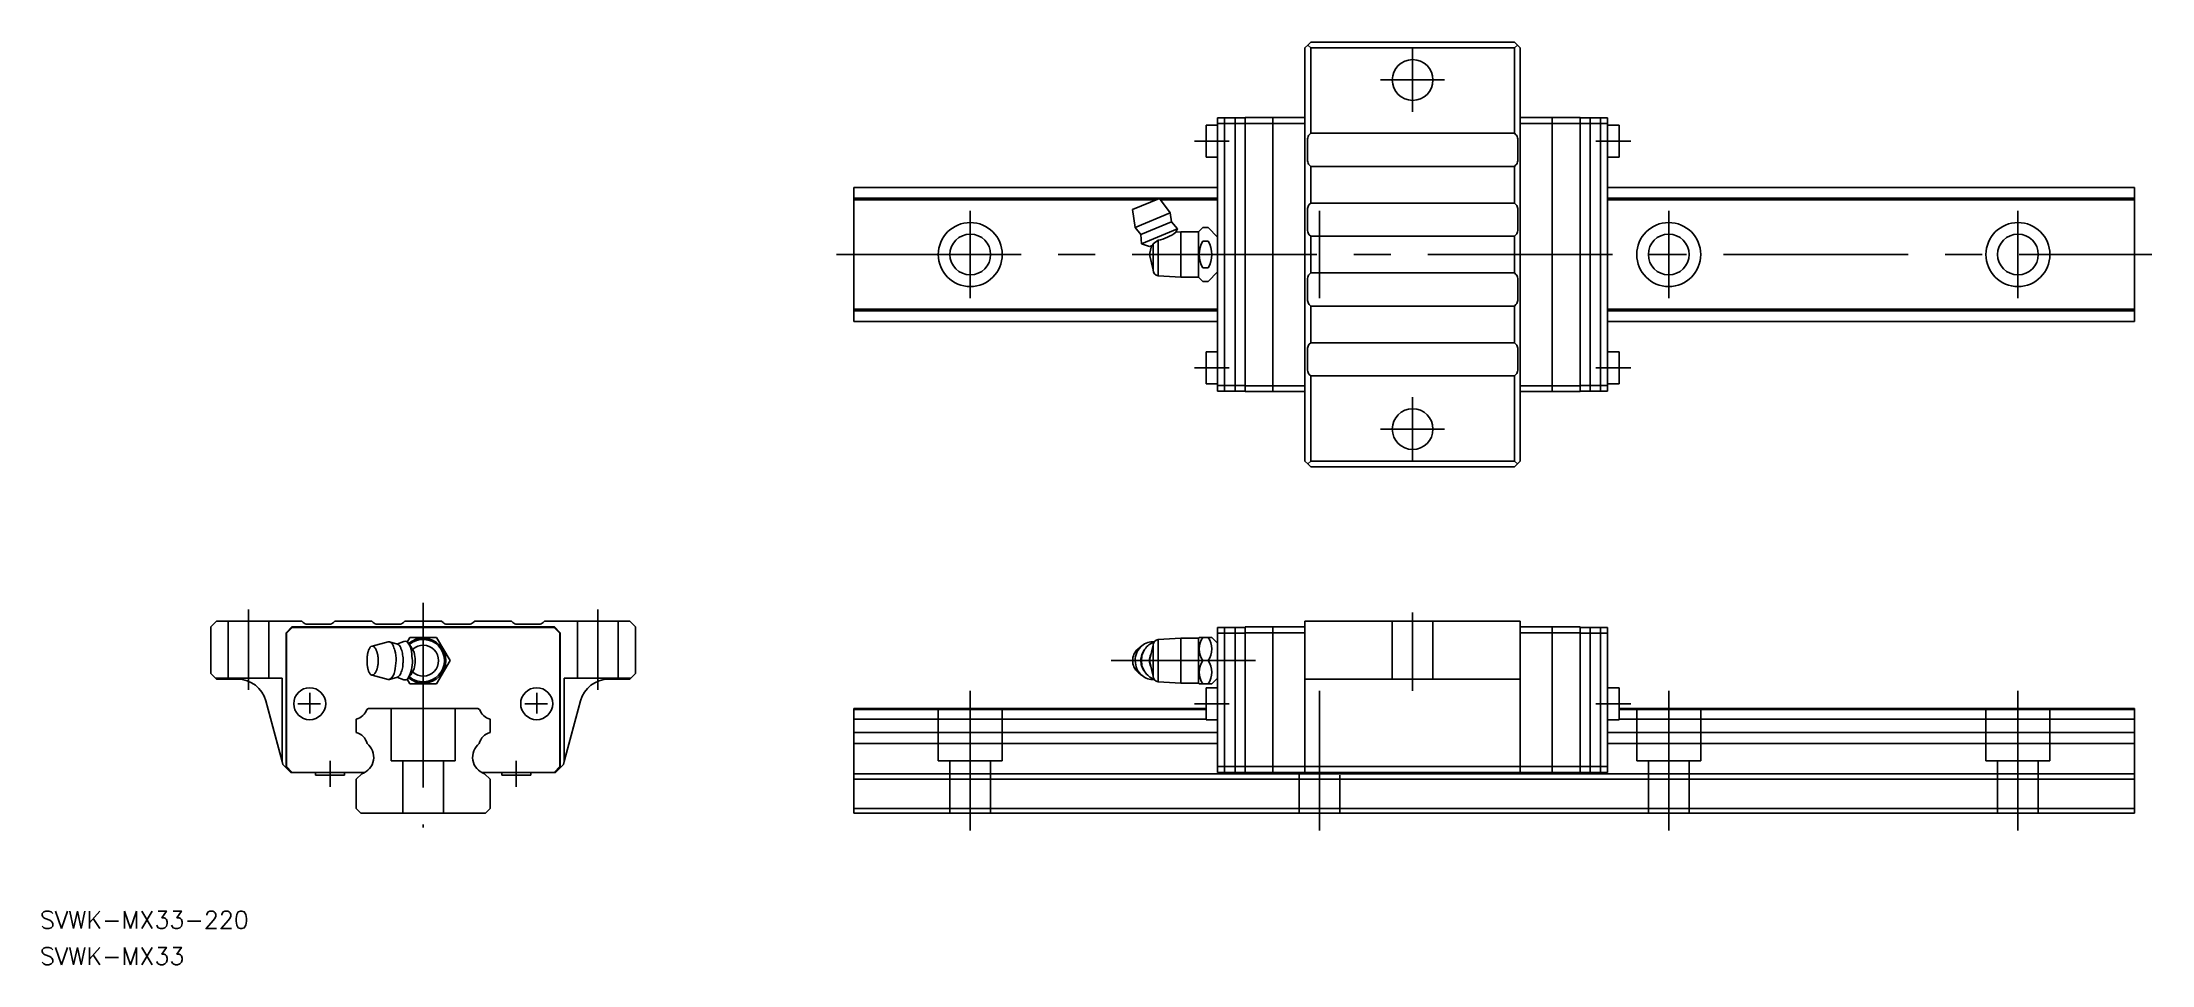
# Model space of a CAD drawing. Extents: x -65 to 297, y -26 to 132.
import ezdxf

# ---------------------------------------------------------------- set-up
doc = ezdxf.new("R2010")
doc.units = 0
doc.linetypes.add('CENTER', pattern=[50.8, 31.75, -6.35, 6.35, -6.35])
doc.linetypes.add('DASHED', pattern=[19.05, 12.7, -6.35])
doc.layers.get('0').update_dxf_attribs({"linetype": 'CONTINUOUS'})
doc.layers.add('CENTER', color=1, linetype='CENTER')
doc.styles.get("Standard").update_dxf_attribs({"font": 'txt.shx', "height": 3, "bigfont": 'bigfont.shx'})

msp = doc.modelspace()

# ---------------------------------------------------------------- linework, layer by layer
at = {"color": 7, "linetype": 'CONTINUOUS'}
for p, q in [((152, 132), (151.5, 131.5)), ((151.5, 60.5), (151.5, 131.5)), ((152.5, 132.5), (152, 132)), ((152.5, 131.5), (152, 132)), ((152.5, 132.5), (187.5, 132.5)), ((152.5, 131.5), (187.5, 131.5)), ((152.5, 116.85), (152.5, 131.5)), ((188, 132), (187.5, 132.5)), ((188, 132), (187.5, 131.5)), ((187.5, 131.5), (187.5, 116.85)), ((188.5, 131.5), (188, 132)), ((188.5, 131.5), (188.5, 60.5)), ((151.5, 119), (151.5, 120)), ((188.5, 119), (188.5, 120)), ((136.5, 118.250001), (134.5, 118.250001)), ((134.5, 112.750001), (134.5, 118.250001)), ((136.1, 118.250001), (134.9, 118.250001)), ((136.5, 72.5), (136.5, 119.5)), ((136.5, 119.5), (141.2, 119.5)), ((136.5, 118.5), (141.2, 118.5)), ((137.7, 72.5), (137.7, 119.5)), ((139.5, 72.5), (139.5, 119.5)), ((141.2, 119.55), (151.5, 119.55)), ((141.2, 118.55), (141.2, 119.55)), ((141.2, 118.55), (151.5, 118.55)), ((141.2, 73.45), (141.2, 118.55)), ((146, 72.45), (146, 119.55)), ((151.5, 118.55), (151.5, 119.6)), ((151.5, 73), (151.5, 119)), ((151.5, 96), (151.5, 118.55)), ((151.5, 96), (151.5, 118.55)), ((152.5, 116.85), (152.242893, 116.592893)), ((187.5, 116.85), (152.5, 116.85)), ((187.757107, 116.592893), (187.5, 116.85)), ((188.5, 119.6), (188.5, 118.55)), ((198.8, 119.55), (188.5, 119.55)), ((188.5, 73), (188.5, 119)), ((188.5, 96), (188.5, 118.55)), ((188.5, 118.55), (188.5, 96)), ((198.8, 118.55), (188.5, 118.55)), ((194, 72.45), (194, 119.55)), ((198.8, 118.55), (198.8, 119.55)), ((203.5, 119.5), (198.8, 119.5)), ((198.8, 73.45), (198.8, 118.55)), ((203.5, 118.5), (198.8, 118.5)), ((200.5, 72.5), (200.5, 119.5)), ((202.3, 72.5), (202.3, 119.5)), ((203.5, 72.5), (203.5, 119.5)), ((205.5, 118.250001), (203.5, 118.250001)), ((205.5, 118.250001), (205.5, 112.750001)), ((134.5, 112.750001), (136.5, 112.750001)), ((134.9, 112.750001), (136.1, 112.750001)), ((151.95, 115.885786), (151.95, 112.114214)), ((188.05, 112.114214), (188.05, 115.885786)), ((203.5, 112.750001), (205.5, 112.750001)), ((152.242893, 111.407107), (152.5, 111.15)), ((152.5, 104.85), (152.5, 111.15)), ((152.5, 111.15), (187.5, 111.15)), ((187.5, 111.15), (187.757107, 111.407107)), ((187.5, 111.15), (187.5, 104.85)), ((136.5, 107.499998), (74, 107.499998)), ((74, 107.499998), (74, 105.70175)), ((136.5, 105.70175), (74, 105.70175)), ((74, 105.4), (74, 105.70175)), ((74, 86.6), (74, 105.4)), ((125.930225, 105.4), (74, 105.4)), ((126.512475, 105.641176), (121.893077, 103.727759)), ((128.362673, 103.160377), (126.512475, 105.641176)), ((128.730225, 105.4), (126.692346, 105.4)), ((136.5, 105.4), (126.692346, 105.4)), ((294, 107.499998), (203.5, 107.499998)), ((294, 105.70175), (203.5, 105.70175)), ((294, 105.4), (203.5, 105.4)), ((294, 105.70175), (294, 107.499998)), ((294, 105.70175), (294, 105.4)), ((294, 105.4), (294, 86.6)), ((121.893077, 103.727759), (122.338979, 100.665281)), ((128.362673, 103.160377), (122.338979, 100.665281)), ((128.54405, 101.611917), (123.305653, 99.442102)), ((128.54405, 101.611917), (128.362673, 103.160377)), ((129.584634, 100.419353), (128.54405, 101.611917)), ((151.95, 103.885786), (151.95, 100.114214)), ((152.5, 104.85), (152.242893, 104.592893)), ((187.5, 104.85), (152.5, 104.85)), ((187.757107, 104.592893), (187.5, 104.85)), ((188.05, 100.114214), (188.05, 103.885786)), ((122.338979, 100.665281), (123.305653, 99.442102)), ((123.305653, 99.442102), (123.413119, 97.863028)), ((129.584634, 100.419353), (123.413119, 97.863028)), ((125.4, 97.813088), (126.281993, 98.450753)), ((126.281993, 98.450753), (126.281993, 92.356987)), ((129.306564, 99.822099), (129.306062, 99.822069)), ((129.306343, 99.821624), (129.306564, 99.822099)), ((129.306564, 99.822099), (129.584634, 100.419353)), ((130.2, 99.875), (129.306564, 99.822099)), ((133.2, 99.875), (130.2, 99.875)), ((130.2, 99.875), (130.2, 92.125)), ((133.943802, 100.618802), (133.2, 99.875)), ((133.2, 99.875), (133.2, 92.125)), ((133.943802, 100.618802), (134.881198, 100.618802)), ((133.943802, 98.309401), (134.881198, 98.309401)), ((136.5, 99), (134.881198, 100.618802)), ((152.242893, 99.407107), (152.5, 99.15)), ((152.5, 99.15), (187.5, 99.15)), ((152.5, 99.15), (152.5, 92.85)), ((187.5, 99.15), (187.757107, 99.407107)), ((187.5, 92.85), (187.5, 99.15)), ((123.413119, 97.863028), (124.802831, 97.356273)), ((125.138568, 97.49534), (124.8, 96)), ((124.8, 96), (125.4, 93.35)), ((124.802831, 97.356273), (125.278367, 97.553247)), ((125.278367, 97.553247), (125.4, 97.813088)), ((125.4, 97.813088), (125.4, 93.35)), ((151.5, 73.45), (151.5, 96)), ((151.5, 96), (151.5, 73.45)), ((152.5, 97.65), (152.5, 94.35)), ((187.5, 94.35), (187.5, 97.65)), ((188.5, 96), (188.5, 73.45)), ((188.5, 96), (188.5, 73.45)), ((126.281993, 92.356987), (130.2, 92.125)), ((130.2, 92.125), (133.2, 92.125)), ((133.2, 92.125), (133.943802, 91.381198)), ((133.943802, 93.690599), (134.881198, 93.690599)), ((133.943802, 91.381198), (134.881198, 91.381198)), ((134.881198, 91.381198), (136.5, 93)), ((151.95, 88.114214), (151.95, 91.885786)), ((152.242893, 92.592893), (152.5, 92.85)), ((152.5, 92.85), (187.5, 92.85)), ((187.5, 92.85), (187.757107, 92.592893)), ((188.05, 91.885786), (188.05, 88.114214)), ((152.5, 87.15), (152.242893, 87.407107)), ((187.5, 87.15), (152.5, 87.15)), ((152.5, 87.15), (152.5, 80.85)), ((187.757107, 87.407107), (187.5, 87.15)), ((187.5, 80.85), (187.5, 87.15)), ((74, 86.6), (136.5, 86.6)), ((74, 86.6), (74, 86.29825)), ((74, 86.29825), (136.5, 86.29825)), ((74, 84.500002), (74, 86.29825)), ((74, 84.500002), (136.5, 84.500002)), ((203.5, 86.6), (294, 86.6)), ((203.5, 86.29825), (294, 86.29825)), ((203.5, 84.500002), (294, 84.500002)), ((294, 86.6), (294, 86.29825)), ((294, 84.500002), (294, 86.29825)), ((151.95, 76.114214), (151.95, 79.885786)), ((152.242893, 80.592893), (152.5, 80.85)), ((152.5, 80.85), (187.5, 80.85)), ((187.5, 80.85), (187.757107, 80.592893)), ((188.05, 79.885786), (188.05, 76.114214)), ((136.5, 79.249999), (134.5, 79.249999)), ((134.5, 79.249999), (134.5, 73.749999)), ((205.5, 79.249999), (203.5, 79.249999)), ((205.5, 79.249999), (205.5, 73.749999)), ((134.5, 73.749999), (136.5, 73.749999)), ((136.5, 73.5), (141.2, 73.5)), ((136.5, 72.5), (141.2, 72.5)), ((141.2, 73.45), (151.5, 73.45)), ((141.2, 73.45), (141.2, 72.45)), ((151.5, 72.4), (151.5, 73.45)), ((151.5, 73), (151.5, 72)), ((152.5, 75.15), (152.242893, 75.407107)), ((187.5, 75.15), (152.5, 75.15)), ((152.5, 75.15), (152.5, 60.5)), ((187.757107, 75.407107), (187.5, 75.15)), ((187.5, 60.5), (187.5, 75.15)), ((198.8, 73.45), (188.5, 73.45)), ((188.5, 73.45), (188.5, 72.4)), ((188.5, 73), (188.5, 72)), ((203.5, 73.5), (198.8, 73.5)), ((198.8, 73.45), (198.8, 72.45)), ((203.5, 72.5), (198.8, 72.5)), ((203.5, 73.749999), (205.5, 73.749999)), ((141.2, 72.45), (151.5, 72.45)), ((198.8, 72.45), (188.5, 72.45)), ((151.5, 60.5), (152, 60)), ((152.5, 60.5), (152, 60)), ((152, 60), (152.5, 59.5)), ((152.5, 60.5), (187.5, 60.5)), ((152.5, 59.5), (187.5, 59.5)), ((188, 60), (187.5, 60.5)), ((187.5, 59.5), (188, 60)), ((188, 60), (188.5, 60.5)), ((-35.5, 33), (-36.5, 32)), ((-33.5, 33), (-35.5, 33)), ((-26.5, 33), (-33.5, 33)), ((-20.85, 33), (-26.5, 33)), ((-20.592893, 32.742893), (-20.85, 33)), ((-15.15, 33), (-15.407107, 32.742893)), ((-8.85, 33), (-15.15, 33)), ((-14.5, 33), (-12.35, 33)), ((-8.592893, 32.742893), (-8.85, 33)), ((-3.15, 33), (-3.407107, 32.742893)), ((3.15, 33), (-3.15, 33)), ((-1.65, 33), (1.65, 33)), ((1.65, 33), (-1.65, 33)), ((3.407107, 32.742893), (3.15, 33)), ((8.85, 33), (8.592893, 32.742893)), ((15.15, 33), (8.85, 33)), ((12.35, 33), (14.5, 33)), ((15.407107, 32.742893), (15.15, 33)), ((20.85, 33), (20.592893, 32.742893)), ((20.85, 33), (20.592893, 32.742893)), ((26.5, 33), (20.85, 33)), ((26.5, 33), (20.85, 33)), ((26.5, 33), (33.5, 33)), ((35.5, 33), (33.5, 33)), ((36.5, 32), (35.5, 33)), ((188.5, 33), (151.5, 33)), ((151.5, 33), (151.5, 32)), ((188.5, 33), (188.5, 32)), ((-36.5, 32), (-36.5, 24)), ((-22.55, 32), (-23.55, 31)), ((-23.55, 31), (-23.55, 17.049999)), ((-22.5, 31.9), (-23.5, 30.9)), ((-23.5, 30.9), (-23.5, 18.799999)), ((22.55, 32), (-22.55, 32)), ((22.5, 31.9), (-22.5, 31.9)), ((-16.114214, 32.45), (-19.885786, 32.45)), ((-6.04374, 29.442003), (-8.784859, 28.686199)), ((-4.114214, 32.45), (-7.885786, 32.45)), ((-5.766417, 29.437472), (-6.04374, 29.442003)), ((-4.399685, 29.015409), (-5.766417, 29.437472)), ((-3.319433, 29.507365), (-4.539195, 29.058492)), ((-2.772615, 29.39769), (-2.309401, 30.200001)), ((-2.1413, 28.62114), (-2.56411, 29.180199)), ((-2.309401, 30.200001), (2.309401, 30.200001)), ((2.309401, 30.200001), (4.618802, 26.200001)), ((7.885786, 32.45), (4.114214, 32.45)), ((19.885786, 32.45), (16.114214, 32.45)), ((22.5, 31.9), (23.5, 30.9)), ((22.55, 32), (23.55, 31)), ((23.5, 30.9), (23.5, 18.799999)), ((23.55, 31), (23.55, 8)), ((36.5, 24), (36.5, 32)), ((130.199998, 30.074997), (126.28199, 29.84301)), ((126.28199, 29.84301), (126.28199, 22.556984)), ((130.199998, 30.074997), (130.199998, 22.324997)), ((133.2, 30.075), (130.2, 30.075)), ((133.325, 30.2), (133.2, 30.075)), ((133.2, 30.075), (133.2, 22.325)), ((133.325, 30.2), (133.943802, 30.2)), ((133.943802, 30.2), (134.881198, 30.2)), ((134.881198, 30.2), (135.5, 30.2)), ((136.5, 29.2), (135.5, 30.2)), ((136.5, 31.9), (136.5, 7)), ((136.5, 31.9), (141.2, 31.9)), ((136.5, 30.9), (141.2, 30.9)), ((137.7, 7), (137.7, 31.9)), ((139.5, 7), (139.5, 31.9)), ((141.2, 32), (151.5, 32)), ((141.2, 32), (141.2, 31)), ((141.2, 31), (151.5, 31)), ((141.2, 31), (141.2, 8)), ((146, 32), (146, 7)), ((151.5, 32), (151.5, 25)), ((198.8, 32), (188.5, 32)), ((188.5, 32), (188.5, 25)), ((198.8, 31), (188.5, 31)), ((194, 32), (194, 7)), ((198.8, 32), (198.8, 31)), ((203.5, 31.9), (198.8, 31.9)), ((198.8, 31), (198.8, 8)), ((203.5, 30.9), (198.8, 30.9)), ((200.5, 7), (200.5, 31.9)), ((202.3, 7), (202.3, 31.9)), ((203.5, 31.9), (203.5, 7)), ((-1.813088, 28.132671), (-2.141316, 28.621161)), ((-1.553247, 27.632234), (-1.813088, 28.132671)), ((4.618802, 26.200001), (2.309401, 22.200001)), ((123.508775, 28.7792), (122.790158, 28.177914)), ((125.399998, 28.849997), (124.799998, 26.199997)), ((124.799998, 26.199997), (125.399998, 23.549997)), ((125.399998, 28.849997), (125.399998, 23.549997)), ((133.943802, 26.2), (134.881198, 26.2)), ((-36.5, 24), (-35.7, 23.2)), ((-35.7, 23.2), (-35.5, 23)), ((-35.7, 23.2), (-33.5, 23.2)), ((-35.5, 23), (-31.873822, 23)), ((-33.5, 23.2), (-26.5, 23.2)), ((-26.5, 23.2), (-24.25, 23.2)), ((-24.25, 23.2), (-24.25, 8.866025)), ((-8.784859, 23.713803), (-6.04374, 22.957999)), ((-5.765676, 22.962759), (-6.04374, 22.957999)), ((-5.766417, 22.96253), (-4.399685, 23.384593)), ((-4.539195, 23.34151), (-3.319433, 22.892637)), ((-2.309401, 22.200001), (-2.772747, 23.002539)), ((-2.56411, 23.219803), (-2.141213, 23.778977)), ((2.309401, 22.200001), (-2.309401, 22.200001)), ((-2.141286, 23.77888), (-1.813088, 24.267331)), ((-1.813088, 24.267331), (-1.553247, 24.767768)), ((24.25, 23.2), (26.5, 23.2)), ((24.25, 8.866025), (24.25, 23.2)), ((33.5, 23.2), (26.5, 23.2)), ((35.5, 23), (31.873822, 23)), ((33.5, 23.2), (35.7, 23.2)), ((35.7, 23.2), (35.5, 23)), ((35.7, 23.2), (36.5, 24)), ((126.28199, 22.556984), (130.199998, 22.324997)), ((130.2, 22.325), (133.2, 22.325)), ((133.2, 22.325), (133.325, 22.2)), ((133.943802, 22.2), (133.325, 22.2)), ((133.943802, 22.2), (134.881198, 22.2)), ((135.5, 22.2), (134.881198, 22.2)), ((135.5, 22.2), (136.5, 23.2)), ((151.5, 25), (151.5, 8)), ((151.5, 23), (188.5, 23)), ((188.5, 25), (188.5, 8)), ((-27.044193, 19.294095), (-24.25, 8.866025)), ((-23.5, 18.799999), (-23.5, 8)), ((0, 21.213092), (0, 21.215107)), ((0, 21.200001), (0, 21.213092)), ((23.5, 18.799999), (23.5, 8)), ((27.044193, 19.294095), (24.25, 8.866025)), ((136.5, 21.549999), (134.5, 21.549999)), ((134.5, 21.549999), (134.5, 16.049999)), ((205.5, 21.549999), (203.5, 21.549999)), ((205.5, 21.549999), (205.5, 16.049999)), ((-23.55, 12.949999), (-23.55, 17.049999)), ((-23.55, 17.049999), (-23.55, 12.949999)), ((-11.499998, 16.153169), (-11.499998, 13.846832)), ((-9.4, 18.000001), (-9.70175, 17.825785)), ((9.4, 18.000001), (-9.4, 18.000001)), ((9.4, 18.000001), (9.70175, 17.825785)), ((11.499998, 16.153169), (11.499998, 13.846832)), ((74, 18.000001), (134.5, 18.000001)), ((74, 18.000001), (74, 17.825785)), ((74, 17.825785), (134.5, 17.825785)), ((74, 16.153169), (74, 17.825785)), ((74, 16.153169), (134.5, 16.153169)), ((74, 16.153169), (74, 13.846832)), ((134.5, 16.049999), (136.5, 16.049999)), ((203.5, 16.049999), (205.5, 16.049999)), ((205.5, 18.000001), (294, 18.000001)), ((205.5, 17.825785), (294, 17.825785)), ((205.5, 16.153169), (294, 16.153169)), ((294, 18.000001), (294, 17.825785)), ((294, 16.153169), (294, 17.825785)), ((294, 16.153169), (294, 13.846832)), ((-23.55, 12.949999), (-23.5, 12.949999)), ((-23.55, 12.949999), (-23.55, 8)), ((74, 13.846832), (136.5, 13.846832)), ((74, 11.956225), (74, 13.846832)), ((74, 11.956225), (136.5, 11.956225)), ((74, 6.756601), (74, 11.956225)), ((203.5, 13.846832), (294, 13.846832)), ((203.5, 11.956225), (294, 11.956225)), ((294, 11.956225), (294, 13.846832)), ((294, 6.756601), (294, 11.956225)), ((-24.25, 8.866025), (-24.116025, 8.366025)), ((-24.116025, 8.366025), (-22.75, 7)), ((-22.75, 7), (-23.75, 8)), ((-23.75, 8), (-22.75, 7)), ((-23.55, 8), (-22.55, 7)), ((-23.5, 8), (-22.5, 7)), ((23.5, 8), (22.5, 7)), ((23.55, 8), (22.55, 7)), ((22.75, 7), (24.116025, 8.366025)), ((23.75, 8), (22.75, 7)), ((23.75, 8), (22.75, 7)), ((24.116025, 8.366025), (24.25, 8.866025)), ((136.5, 8), (141.2, 8)), ((141.2, 8), (151.5, 8)), ((141.2, 8), (141.2, 7)), ((188.5, 8), (151.5, 8)), ((151.5, 8), (151.5, 7)), ((198.8, 8), (188.5, 8)), ((188.5, 8), (188.5, 7)), ((198.8, 8), (198.8, 7)), ((203.5, 8), (198.8, 8)), ((-22.75, 7), (-22.55, 7)), ((-22.55, 7), (-22.5, 7)), ((-22.5, 7), (-16.28212, 7)), ((-18.5, 6.961185), (-18.5, 6.5)), ((-13.5, 6.5), (-18.5, 6.5)), ((-16.28212, 7), (-11.615216, 7)), ((-16.28212, 7), (-11.615216, 7)), ((-13.5, 6.5), (-13.5, 7)), ((-11.615216, 7), (-10.003333, 7)), ((-11.615216, 7), (-10.003333, 7)), ((-10.543396, 6.756601), (-11.499998, 5.799999)), ((-11.499998, 5.799999), (-11.499998, 0.8)), ((11.615216, 7), (10.003333, 7)), ((10.543396, 6.756601), (11.499998, 5.799999)), ((11.499998, 5.799999), (11.499998, 0.8)), ((16.28212, 7), (11.615216, 7)), ((13.5, 7), (13.5, 6.5)), ((13.5, 6.5), (18.5, 6.5)), ((22.5, 7), (16.28212, 7)), ((18.5, 6.5), (18.5, 7)), ((22.55, 7), (22.5, 7)), ((22.75, 7), (22.55, 7)), ((74, 6.756601), (294, 6.756601)), ((74, 6.756601), (74, 5.799999)), ((74, 5.799999), (294, 5.799999)), ((74, 5.799999), (74, 1)), ((136.5, 7), (141.2, 7)), ((141.2, 7), (151.5, 7)), ((188.5, 7), (151.5, 7)), ((198.8, 7), (188.5, 7)), ((203.5, 7), (198.8, 7)), ((294, 6.756601), (294, 5.799999)), ((294, 5.799999), (294, 1)), ((-10.699998, 0), (-11.499998, 0.8)), ((-10.699998, 0), (10.699998, 0)), ((11.499998, 0.8), (10.699998, 0)), ((74, 1), (74, 0)), ((74, 0.8), (294, 0.8)), ((74, 0), (294, 0)), ((294, 1), (294, 0))]:
    msp.add_line(p, q, dxfattribs=at)
at = {"color": 3, "linetype": 'DASHED'}
for p, q in [((-33.5, 33), (-33.5, 23.2)), ((-26.5, 33), (-26.5, 23.2)), ((26.5, 33), (26.5, 23.2)), ((33.5, 33), (33.5, 23.2)), ((166.499998, 33), (166.499998, 23)), ((173.499998, 33), (173.499998, 23)), ((-5.5, 18.000001), (-5.5, 9.000001)), ((5.5, 18.000001), (5.5, 9.000001)), ((88.5, 18), (88.5, 9)), ((99.5, 18), (99.5, 9)), ((208.5, 18), (208.5, 9)), ((219.5, 18), (219.5, 9)), ((268.5, 18), (268.5, 9)), ((279.5, 18), (279.5, 9)), ((-5.5, 9.000001), (5.5, 9.000001)), ((-3.5, 9.000001), (-3.5, 0)), ((3.5, 9.000001), (3.5, 0)), ((88.5, 9), (99.5, 9)), ((90.5, 9), (90.5, 0)), ((97.5, 9), (97.5, 0)), ((208.5, 9), (219.5, 9)), ((210.5, 9), (210.5, 0)), ((217.5, 9), (217.5, 0)), ((268.5, 9), (279.5, 9)), ((270.5, 9), (270.5, 0)), ((277.5, 9), (277.5, 0)), ((150.5, 6.756601), (150.5, 0)), ((157.5, 6.5), (157.5, 0))]:
    msp.add_line(p, q, dxfattribs=at)
at = {"color": 7, "linetype": 'CONTINUOUS'}
for centre, radius in [((170, 126), 3.5), ((94, 96), 5.5), ((214, 96), 5.5), ((274, 96), 5.5), ((94, 96), 3.5), ((214, 96), 3.5), ((274, 96), 3.5), ((170, 66), 3.5), ((-19.500001, 18.799999), 2.75), ((-19.500001, 18.799999), 2.75), ((19.500001, 18.799999), 2.75)]:
    msp.add_circle(centre, radius, dxfattribs=at)
for centre, radius, start, end in [((152.95, 115.885786), 1, 135, 180), ((187.05, 115.885786), 1, 0, 45), ((152.95, 112.114214), 1, 180, 225), ((187.05, 112.114214), 1, 315, 0), ((152.95, 103.885786), 1, 135, 180), ((187.05, 103.885786), 1, 0, 45), ((124.884238, 105.554665), 7.240116, 281.131236, 307.648003), ((137.945285, 96), 4.620086, 150.009194, 209.990806), ((130.881176, 96), 4.618821, 330.000138, 29.999862), ((152.95, 100.114214), 1, 180, 225), ((187.05, 100.114214), 1, 315, 0), ((126.4, 93.35), 1, 180, 263.222886), ((152.95, 91.885786), 1, 135, 180), ((187.05, 91.885786), 1, 0, 45), ((152.95, 88.114214), 1, 180, 225), ((187.05, 88.114214), 1, 315, 0), ((152.95, 79.885786), 1, 135, 180), ((187.05, 79.885786), 1, 0, 45), ((152.95, 76.114214), 1, 180, 225), ((187.05, 76.114214), 1, 315, 0), ((-19.885786, 33.45), 1, 225, 270), ((-16.114214, 33.45), 1, 270, 315), ((-7.885786, 33.45), 1, 225, 270), ((-4.114214, 33.45), 1, 270, 315), ((4.114214, 33.45), 1, 225, 270), ((7.885786, 33.45), 1, 270, 315), ((16.114214, 33.45), 1, 225, 270), ((19.885786, 33.45), 1, 270, 315), ((-6.182379, 28.441891), 1.079059, 21.027789, 67.283441), ((-4.986782, 27.753135), 1.392128, 55.067607, 65.056368), ((-3.139698, 29.029167), 0.51086, 60.817071, 110.599177), ((-3.370584, 28.615756), 0.984375, 34.987781, 60.817071), ((-5.20676, 27.330635), 3.225598, 7.352505, 34.987781), ((0, 26.200001), 3.875, 229.239253, 130.760747), ((0, 26.200001), 3.643013, 229.005775, 130.994225), ((125.357966, 26.603428), 2.855673, 85.154685, 130.785155), ((126.600095, 26.447107), 3.11348, 109.689426, 146.93569), ((126.399998, 28.849997), 1, 96.777114, 180), ((136.867777, 28.2), 3.542546, 145.627859, 214.372141), ((131.957223, 28.2), 3.542546, 325.627859, 34.372141), ((-7.815976, 26.18969), 1.827235, 176.972416, 183.246873), ((-13.34663, 26.48221), 3.711149, 356.972416, 0.06159), ((-13.350628, 25.875713), 3.716315, 0.161663, 3.246873), ((-7.82122, 26.488149), 1.814264, 173.732955, 180.06159), ((-7.822039, 25.891312), 1.812296, 180.161663, 186.498593), ((-13.471453, 27.108652), 3.869939, 353.732955, 356.704696), ((-13.486608, 25.246057), 3.888906, 3.540293, 6.498593), ((-7.841072, 26.784469), 1.769768, 170.183611, 176.704696), ((-7.843225, 25.595205), 1.765268, 183.540293, 190.081435), ((-13.840448, 27.822508), 4.318749, 350.183611, 352.8665), ((-7.888095, 27.077569), 1.680037, 165.922941, 172.8665), ((-15.055126, 28.874753), 5.708887, 345.922941, 347.983489), ((-7.992904, 27.371504), 1.511551, 160.092176, 167.983489), ((-31.261412, 35.79818), 23.235818, 340.092176, 340.615829), ((-8.225807, 27.693215), 1.184042, 149.946163, 160.615829), ((-7.162749, 27.078126), 2.412222, 144.287057, 149.946163), ((-8.723798, 28.200388), 0.489633, 97.163906, 144.287057), ((-8.830649, 28.059542), 0.628327, 42.771286, 85.820863), ((-9.657886, 27.294282), 1.755246, 34.411274, 42.771286), ((-9.342798, 27.510118), 1.373322, 24.802843, 34.411274), ((-13.658505, 25.515722), 6.127577, 22.759123, 24.802843), ((-9.700417, 27.176227), 1.835289, 16.133904, 22.759123), ((-41.359035, 18.018138), 34.791908, 15.791332, 16.133904), ((-9.918432, 26.909795), 2.118171, 10.23661, 15.791332), ((23.122966, 32.876679), 31.457679, 190.23661, 190.606993), ((-10.037197, 25.717946), 2.276762, 349.069305, 354.158469), ((-10.043591, 26.665537), 2.28545, 5.541183, 10.606993), ((8.81291, 23.789416), 16.671741, 173.467098, 174.158469), ((8.44708, 28.459401), 16.292033, 185.541183, 186.248286), ((-10.104669, 25.955807), 2.369479, 353.467098, 358.317152), ((-10.107512, 26.427904), 2.37344, 1.407971, 6.248286), ((5.900885, 25.485569), 13.642982, 177.476648, 178.317152), ((5.826605, 26.819544), 13.565489, 181.407971, 182.253139), ((-10.126317, 26.191877), 2.399776, 357.476648, 2.253139), ((-25.74195, 20.922789), 22.034099, 18.651853, 21.027789), ((-8.854299, 26.623131), 4.210332, 354.232155, 18.651853), ((-79.962339, 33.805706), 75.680205, 352.883837, 354.232155), ((-4.5595, 28.364891), 0.645927, 25.474361, 55.067607), ((16.460555, 38.3794), 22.637824, 205.474361, 206.754214), ((-4.999864, 27.560479), 1.395456, 7.348267, 26.754214), ((21.437506, 30.969824), 25.26084, 187.348267, 189.747964), ((-6.124403, 25.53865), 2.657619, 340.717707, 1.156033), ((1.467726, 25.691854), 4.936055, 174.091162, 181.156033), ((-5.242506, 26.386335), 1.810019, 354.091162, 9.747964), ((-24.05413, 24.898675), 22.229223, 3.356085, 7.352505), ((-6.972419, 25.900377), 5.118167, 345.935325, 3.356085), ((0, 26.200001), 2.65, 226.828535, 133.171465), ((-6.661791, 26.200001), 5.305517, 344.338613, 15.661387), ((36, 26.975305), 0.8, 51.317813, 52.020128), ((124.5192, 26.187277), 2.626158, 179.722486, 204.185393), ((124.642173, 26.186682), 2.749132, 156.369635, 179.722486), ((124.348924, 26.314984), 2.429045, 129.920177, 156.369635), ((125.785037, 26.212013), 3.446083, 155.892349, 180.199772), ((125.900442, 26.212415), 3.561488, 180.199772, 203.708107), ((125.639442, 26.277164), 3.286576, 130.785155, 155.892349), ((126.289111, 26.189283), 2.983481, 179.794248, 196.576692), ((126.44189, 26.188735), 3.136262, 141.446609, 179.794248), ((126.871574, 26.220739), 3.458522, 163.285436, 180.343625), ((127.172518, 26.222544), 3.759472, 180.343625, 196.027315), ((127.013095, 26.178242), 3.606286, 146.93569, 163.285436), ((127.261654, 26.216421), 2.461711, 180.382258, 205.132627), ((127.203656, 26.203349), 2.400815, 154.706779, 179.778144), ((136.867777, 24.2), 3.542546, 145.627859, 214.372141), ((131.957223, 24.200001), 3.542546, 325.627859, 34.372141), ((-31.873856, 17.999956), 5.000044, 15.000388, 89.999612), ((-13.883263, 24.521329), 4.369491, 7.427746, 10.081435), ((-7.892956, 25.302284), 1.671507, 187.427746, 194.414102), ((-15.228932, 23.416801), 5.902897, 12.418262, 14.414102), ((-8.003704, 25.007785), 1.495425, 192.418262, 200.413195), ((-42.960892, 11.998158), 35.804112, 20.072074, 20.413195), ((-8.249624, 24.681498), 1.151798, 200.072074, 211.120758), ((-7.475663, 25.148764), 2.055873, 211.120758, 217.888425), ((-8.722065, 24.178871), 0.476566, 217.888425, 242.118976), ((-8.766536, 24.094812), 0.381469, 242.118976, 267.259834), ((-8.818327, 24.310163), 0.597327, 273.22019, 298.700516), ((-8.814477, 24.303132), 0.589311, 298.700516, 314.972014), ((-9.525205, 25.014554), 1.594923, 314.972014, 324.40485), ((-9.312071, 24.861992), 1.332814, 324.40485, 334.405723), ((-13.177992, 26.713757), 5.619348, 334.405723, 336.646411), ((-9.680821, 25.203758), 1.810109, 336.646411, 343.386522), ((-35.484164, 32.902678), 28.737528, 343.386522, 343.802199), ((-9.90686, 25.472849), 2.102949, 343.802199, 349.405926), ((26.220817, 18.715606), 34.651227, 169.069305, 169.405926), ((-6.931571, 24.688321), 2.082517, 304.045358, 352.883837), ((-4.695376, 24.172631), 0.841688, 290.567313, 338.478172), ((-24.156667, 31.847204), 21.761557, 338.478172, 340.717707), ((-3.124601, 23.790414), 0.918675, 257.755746, 277.707259), ((-3.033836, 23.119743), 0.24189, 277.707259, 306.309154), ((-2.056343, 21.789492), 1.408885, 120.565335, 126.309154), ((-3.057932, 23.485427), 0.560728, 300.565335, 331.724389), ((-8.048962, 26.170081), 6.22798, 331.724389, 345.935325), ((31.873856, 17.999956), 5.000044, 90.000388, 164.999612), ((124.434755, 26.149352), 2.533588, 204.185393, 229.524924), ((125.556525, 26.061388), 3.185872, 203.708107, 230.00208), ((154.195084, 61.02493), 48.380977, 229.524924, 230.634586), ((126.524561, 26.25937), 3.229141, 196.576692, 217.91309), ((125.406442, 25.882513), 2.952374, 230.00208, 251.862305), ((126.75818, 26.103521), 3.328377, 196.027315, 213.703826), ((126.784405, 26.121013), 3.359901, 213.703826, 231.004181), ((125.34725, 25.701817), 2.76223, 251.862305, 275.232801), ((126.495523, 25.76422), 2.900821, 231.004181, 250.999752), ((126.399998, 23.549997), 1, 180, 263.222886), ((-12.083999, 18.584001), 2.5, 283.509136, 342.344911), ((12.083999, 18.584001), 2.5, 197.655089, 256.490864), ((-12.083999, 11.416), 2.5, 12.479485, 76.490864), ((-11.499998, 9.599999), 3, 288.594438, 51.758493), ((11.499998, 9.599999), 3, 128.241507, 251.405562), ((12.083999, 11.416), 2.5, 103.509136, 167.520515)]:
    msp.add_arc(centre, radius, start, end, dxfattribs=at)
at = {"layer": 'CENTER', "color": 1, "linetype": 'CENTER'}
for p, q in [((170, 120.5), (170, 131.5)), ((175.5, 126), (164.5, 126)), ((132.5, 115.500001), (138.5, 115.500001)), ((207.499996, 115.500001), (201.499996, 115.500001)), ((94, 103.5), (94, 88.5)), ((154, 103.5), (154, 88.5)), ((214, 103.5), (214, 88.5)), ((274, 103.5), (274, 88.5)), ((71, 96), (297, 96)), ((132.5, 76.499999), (138.5, 76.499999)), ((207.499996, 76.499999), (201.499996, 76.499999)), ((170, 60.5), (170, 71.5)), ((175.5, 66), (164.5, 66)), ((-30, 35), (-30, 21.2)), ((0, 36.117), (0, -2.483)), ((30, 35), (30, 21.2)), ((169.999998, 34.5), (169.999998, 21)), ((142.986615, 26.199997), (118.188615, 26.199997)), ((-21.535001, 18.799999), (-17.635001, 18.799999)), ((-19.500001, 20.686999), (-19.500001, 17.086999)), ((17.465001, 18.799999), (21.365001, 18.799999)), ((19.500001, 20.686999), (19.500001, 17.086999)), ((94, 21), (94, -3)), ((132.5, 18.799999), (138.5, 18.799999)), ((154, 21), (154, -3)), ((207.499996, 18.799999), (201.499996, 18.799999)), ((214, 21), (214, -3)), ((274, 21), (274, -3)), ((-16, 4.5), (-16, 9)), ((16, 4.5), (16, 9))]:
    msp.add_line(p, q, dxfattribs=at)

# ---------------------------------------------------------------- texts
at = {"color": 7, "linetype": 'CONTINUOUS'}
for s, p in [('SVWK-MX33-220', (-65.843544, -19.854129)), ('SVWK-MX33', (-65.843544, -26.084034))]:
    msp.add_text(s, height=3, dxfattribs=at).set_placement(p)

doc.saveas('drawing.dxf')
